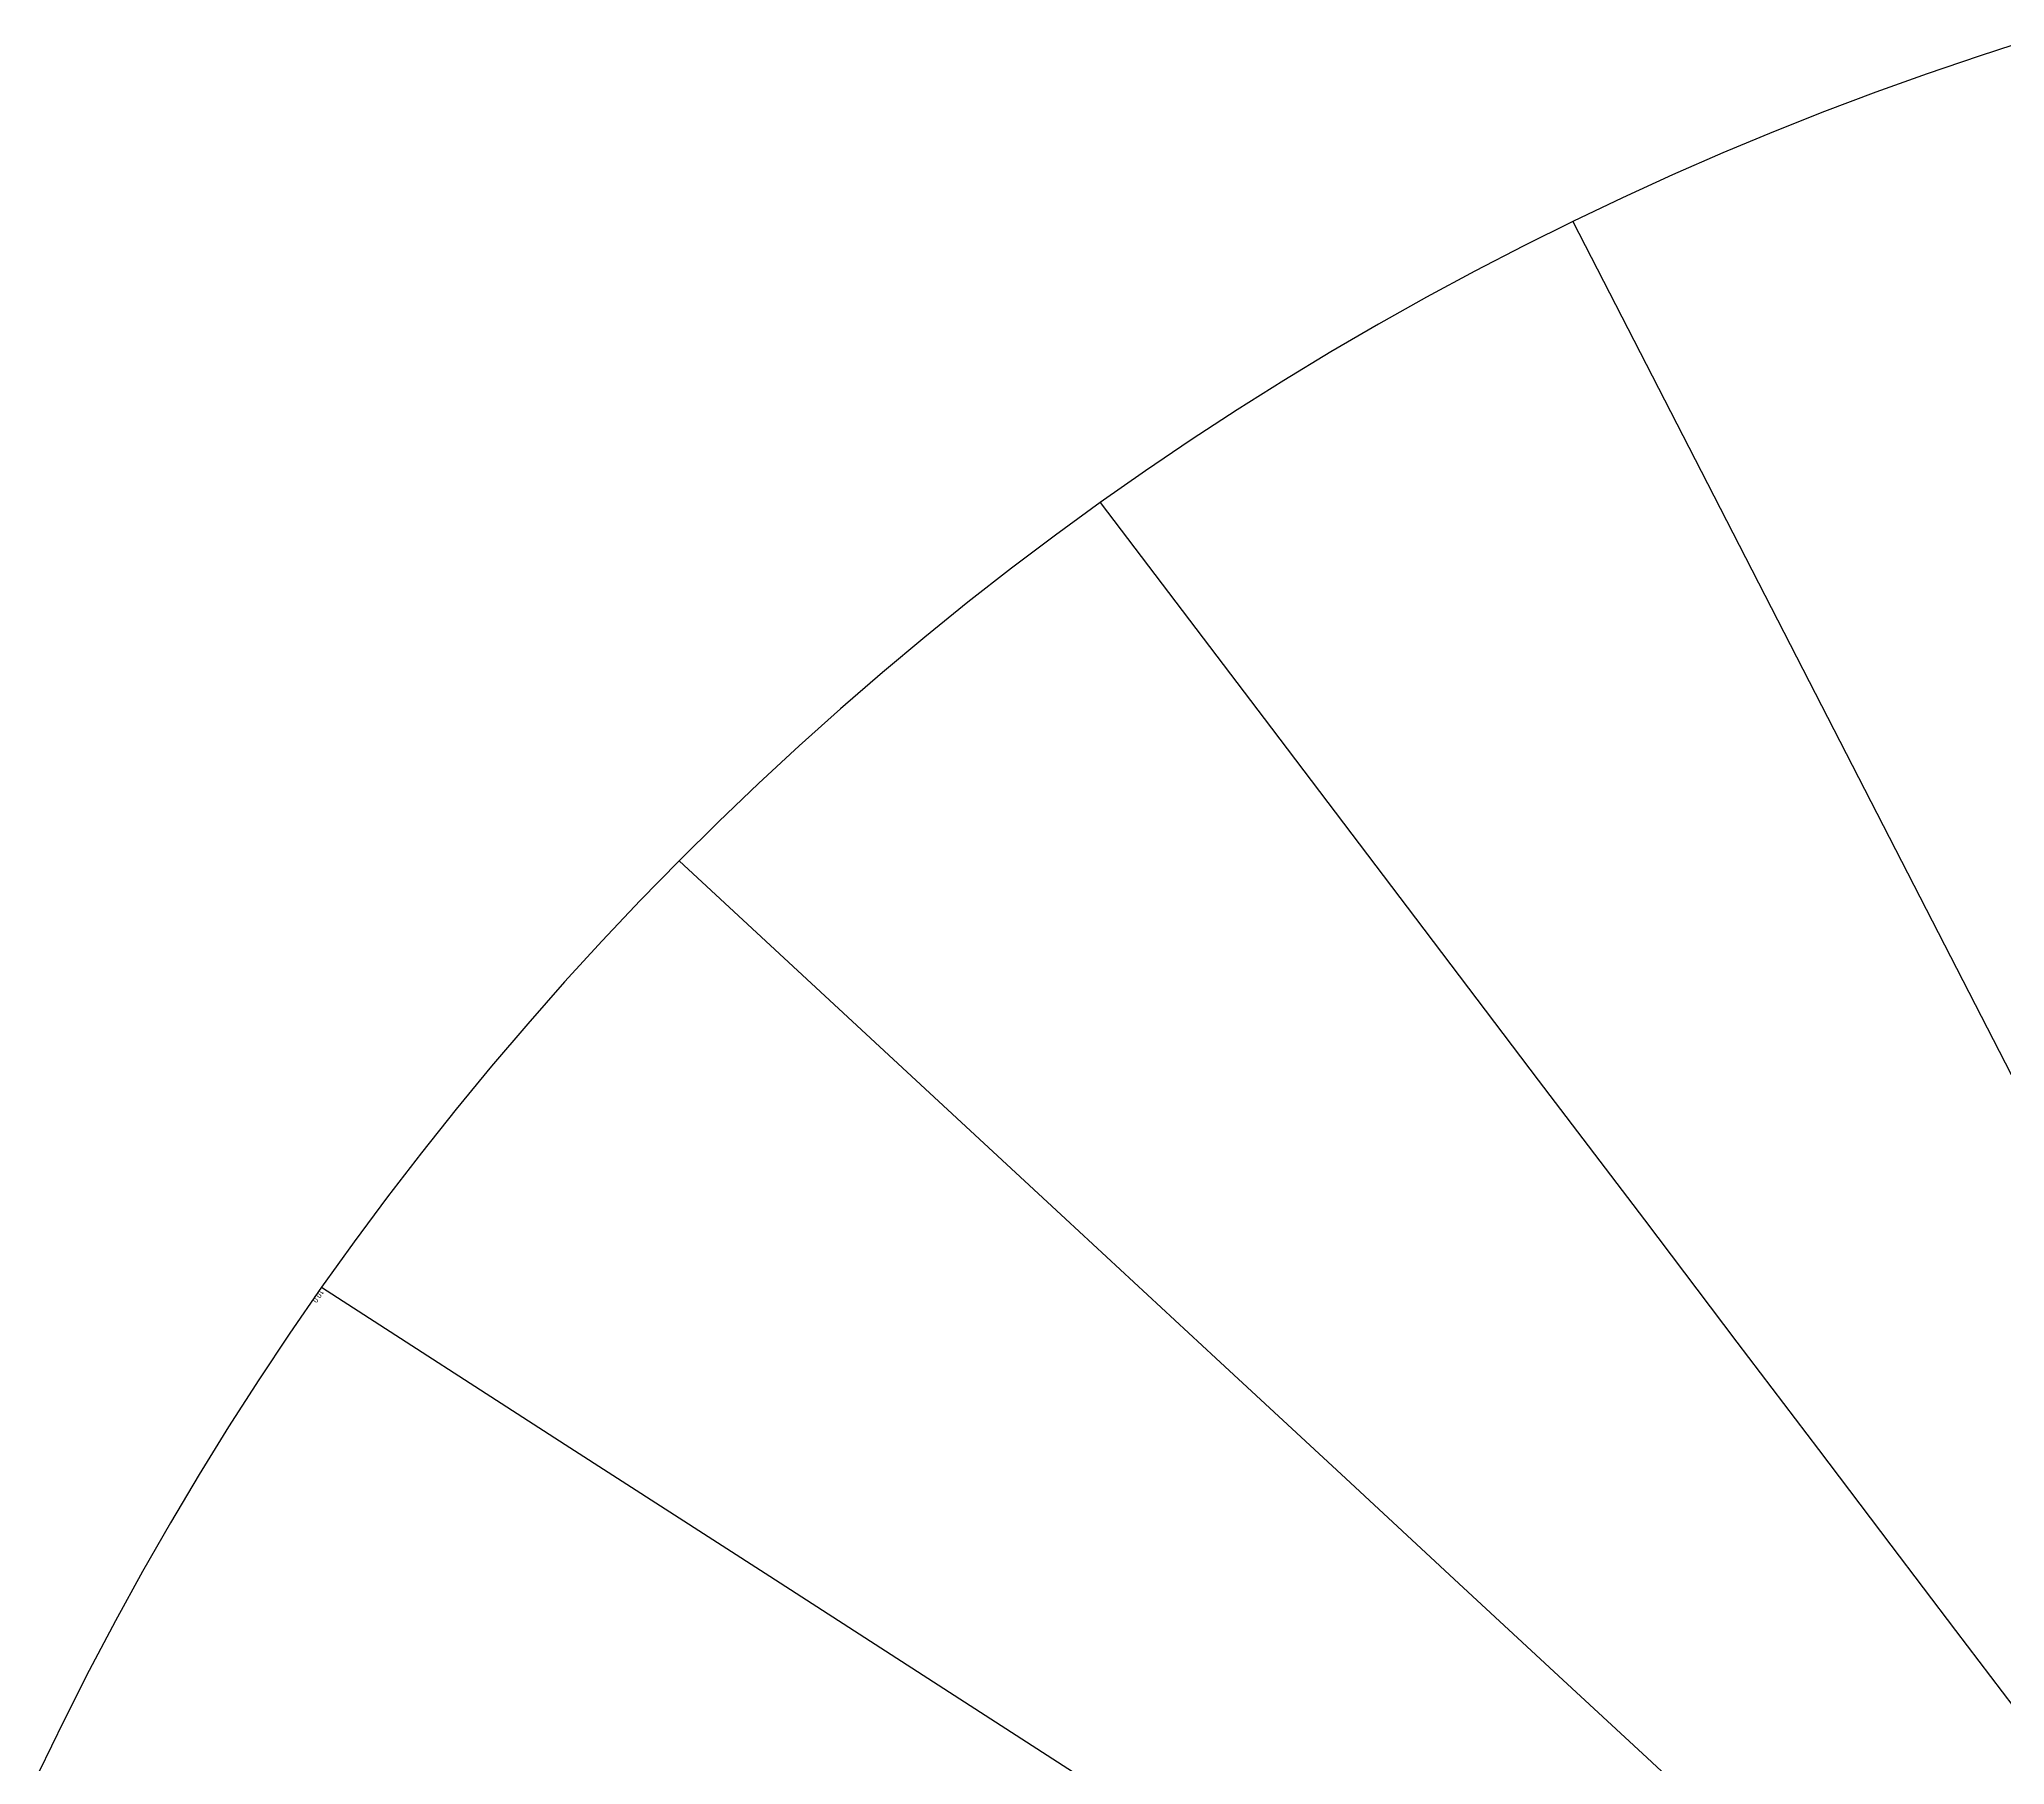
# Model space of a CAD drawing. Extents: x -36224 to 36225, y -38121 to 34420.
# Drawn here: x -32723 to -11080, y 13782 to 32775 of the extents above; entities that cross this region are included whole.
import ezdxf

# ---------------------------------------------------------------- set-up
doc = ezdxf.new("R2010")
doc.units = 0
for name, color, linetype in [('MERIDIANS', 7, 'Continuous'), ('PARALLEL_LABELS', 7, 'Continuous'), ('PARALLELS', 7, 'Continuous')]:
    doc.layers.add(name, color=color, linetype=linetype)

msp = doc.modelspace()

# ---------------------------------------------------------------- linework, layer by layer
at = {"layer": 'MERIDIANS'}
for p, q in [((-15835.3434, 30770.97445), (-14422.50234, 28020.59775)), ((-14422.50234, 28020.59775), (-13232.65056, 25704.31414)), ((-21040.16924, 27674.82605), (-19155.39377, 25190.73136)), ((-13232.65056, 25704.31414), (-12217.22637, 23727.58856)), ((-19155.39377, 25190.73136), (-17569.24577, 23100.22144)), ((-25678.81262, 23732.39583), (-23366.77615, 21590.59537)), ((-12217.22637, 23727.58856), (-11339.99565, 22019.88415)), ((-17569.24577, 23100.22144), (-16216.4534, 21317.26936)), ((-11339.99565, 22019.88415), (-10574.10794, 20528.93108)), ((-23366.77615, 21590.59537), (-21422.86058, 19789.81094)), ((-16216.4534, 21317.26936), (-15048.3852, 19777.77987)), ((-21422.86058, 19789.81094), (-19766.23206, 18255.16052)), ((-15048.3852, 19777.77987), (-14029.04186, 18434.30665)), ((-29614.55272, 19037.64269), (-26932.06077, 17308.16604)), ((-14029.04186, 18434.30665), (-13131.20457, 17250.97586)), ((-19766.23206, 18255.16052), (-18336.77564, 16930.95544)), ((-26932.06077, 17308.16604), (-24679.15165, 15855.65331)), ((-13131.20457, 17250.97586), (-12333.91163, 16200.16042)), ((-18336.77564, 16930.95544), (-17090.051, 15776.02754)), ((-12333.91163, 16200.16042), (-11620.75796, 15260.23878)), ((-24679.15165, 15855.65331), (-22760.97911, 14618.95449)), ((-17090.051, 15776.02754), (-15992.49598, 14759.28585)), ((-11620.75796, 15260.23878), (-10978.72064, 14414.047)), ((-15992.49598, 14759.28585), (-15018.28978, 13856.81078)), ((-22760.97911, 14618.95449), (-21107.16171, 13552.69273)), ((-15018.28978, 13856.81078), (-14147.24247, 13049.89897))]:
    msp.add_line(p, q, dxfattribs=at)
at = {"layer": 'PARALLELS'}
for p, q in [((-10787.26607, 32774.53862), (-11361.57095, 32589.8972)), ((-11361.57095, 32589.8972), (-11932.8802, 32395.65282)), ((-11932.8802, 32395.65282), (-12501.04048, 32191.84874)), ((-12501.04048, 32191.84874), (-13065.89887, 31978.53046)), ((-13065.89887, 31978.53046), (-13627.30289, 31755.74571)), ((-13627.30289, 31755.74571), (-14185.10057, 31523.54444)), ((-14185.10057, 31523.54444), (-14739.14043, 31281.97882)), ((-14739.14043, 31281.97882), (-15289.2715, 31031.10327)), ((-15289.2715, 31031.10327), (-15835.3434, 30770.97445)), ((-15835.3434, 30770.97445), (-16377.2063, 30501.65126)), ((-16377.2063, 30501.65126), (-16914.71099, 30223.19481)), ((-16914.71099, 30223.19481), (-17447.70889, 29935.66852)), ((-17447.70889, 29935.66852), (-17976.05208, 29639.138)), ((-17976.05208, 29639.138), (-18499.59333, 29333.67114)), ((-18499.59333, 29333.67114), (-19018.18612, 29019.3381)), ((-19018.18612, 29019.3381), (-19531.6847, 28696.21128)), ((-19531.6847, 28696.21128), (-20039.94407, 28364.36533)), ((-20039.94407, 28364.36533), (-20542.82003, 28023.87719)), ((-20542.82003, 28023.87719), (-21040.16924, 27674.82605)), ((-21040.16924, 27674.82605), (-21531.84921, 27317.29337)), ((-21531.84921, 27317.29337), (-22017.71834, 26951.36289)), ((-22017.71834, 26951.36289), (-22497.63598, 26577.12061)), ((-22497.63598, 26577.12061), (-22971.46243, 26194.6548)), ((-22971.46243, 26194.6548), (-23439.05899, 25804.05602)), ((-23439.05899, 25804.05602), (-23900.28797, 25405.41708)), ((-23900.28797, 25405.41708), (-24355.01277, 24998.83308)), ((-24355.01277, 24998.83308), (-24803.09787, 24584.4014)), ((-24803.09787, 24584.4014), (-25244.40889, 24162.22167)), ((-25244.40889, 24162.22167), (-25678.81262, 23732.39583)), ((-25678.81262, 23732.39583), (-26106.17704, 23295.02805)), ((-26106.17704, 23295.02805), (-26526.3714, 22850.22479)), ((-26526.3714, 22850.22479), (-26939.26622, 22398.09477)), ((-26939.26622, 22398.09477), (-27344.73332, 21938.74899)), ((-27344.73332, 21938.74899), (-27742.6459, 21472.30069)), ((-27742.6459, 21472.30069), (-28132.87854, 20998.86538)), ((-28132.87854, 20998.86538), (-28515.30728, 20518.5608)), ((-28515.30728, 20518.5608), (-28889.80961, 20031.50696)), ((-28889.80961, 20031.50696), (-29256.26456, 19537.8261)), ((-29256.26456, 19537.8261), (-29614.55272, 19037.64269)), ((-29614.55272, 19037.64269), (-29964.55625, 18531.08342)), ((-29964.55625, 18531.08342), (-30306.159, 18018.2772)), ((-30306.159, 18018.2772), (-30639.24648, 17499.35516)), ((-30639.24648, 17499.35516), (-30963.70594, 16974.4506)), ((-30963.70594, 16974.4506), (-31279.42641, 16443.69903)), ((-31279.42641, 16443.69903), (-31586.29872, 15907.23812)), ((-31586.29872, 15907.23812), (-31884.21559, 15365.20771)), ((-31884.21559, 15365.20771), (-32173.07165, 14817.74977)), ((-32173.07165, 14817.74977), (-32452.76347, 14265.00843)), ((-32452.76347, 14265.00843), (-32723.18963, 13707.12991))]:
    msp.add_line(p, q, dxfattribs=at)

# ---------------------------------------------------------------- texts
at = {"layer": 'PARALLEL_LABELS'}
msp.add_text('10,0', height=55.676, rotation=235.35774, dxfattribs=at).set_placement((-29630.37725, 19014.73988))

doc.saveas('drawing.dxf')
